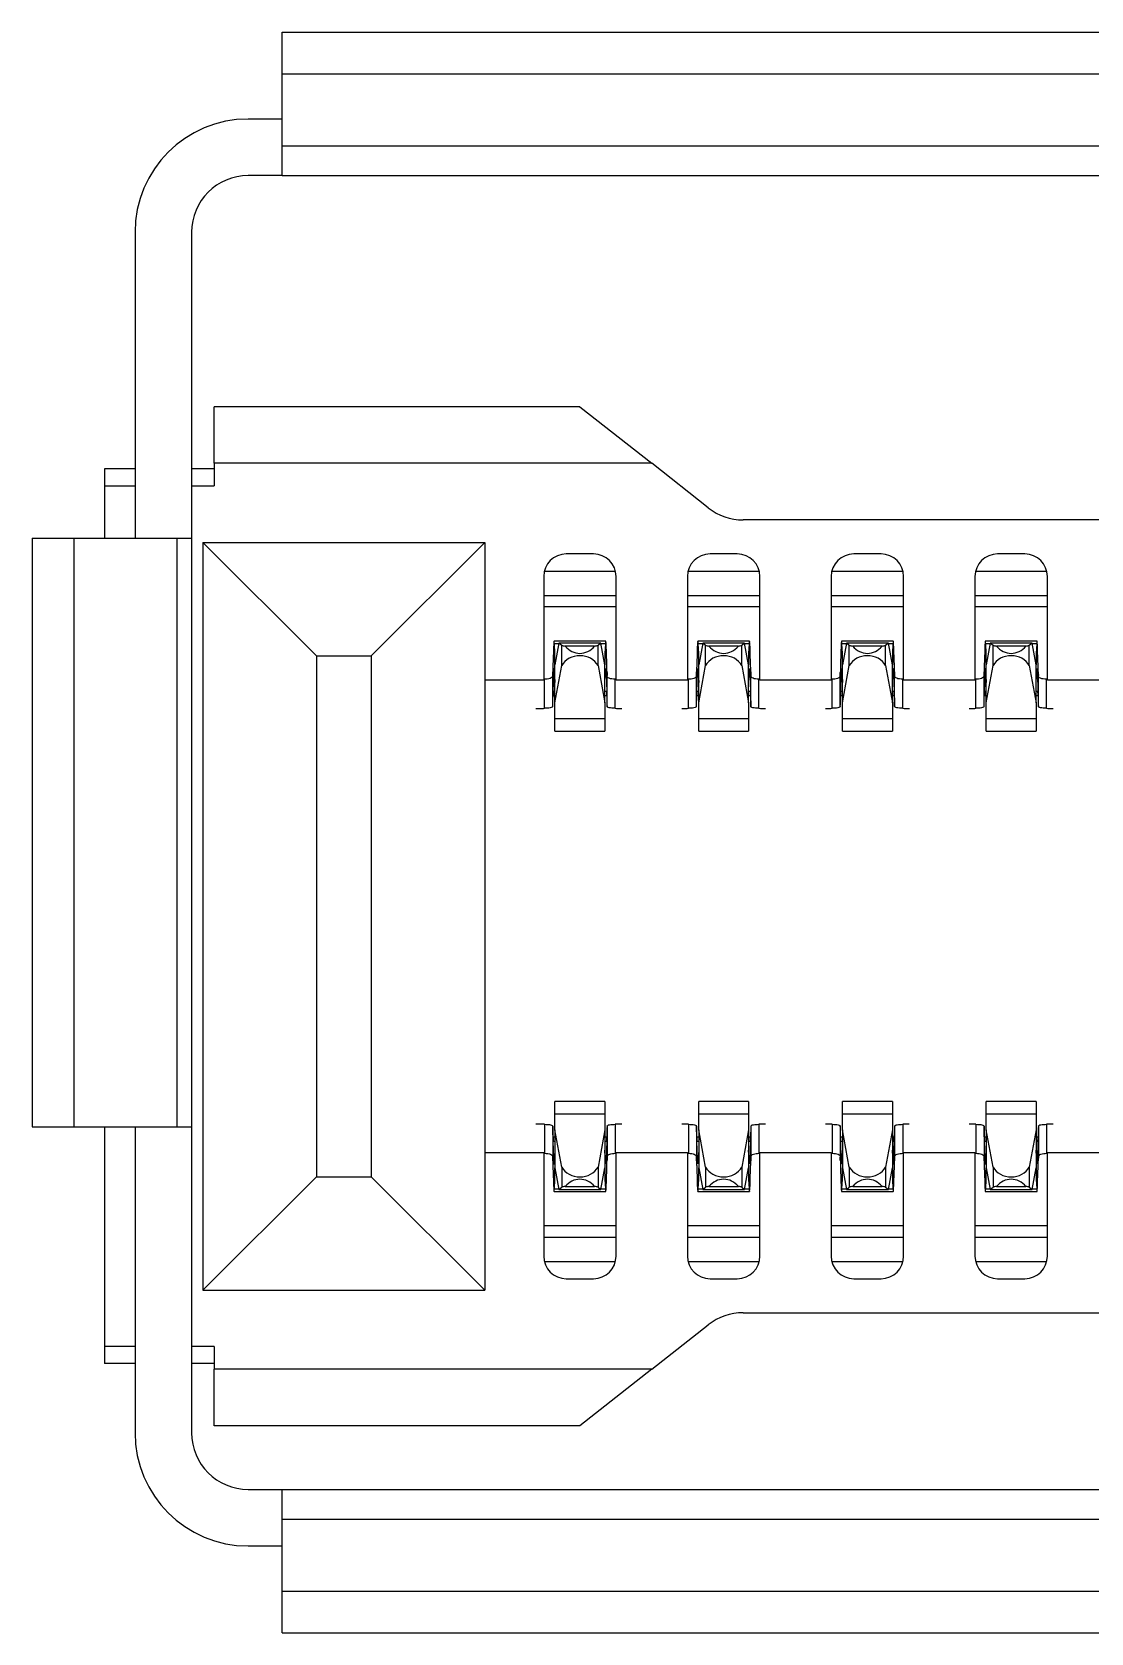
# Model space of a CAD drawing. Header units: millimetres. Extents: x 43 to 185, y 87 to 254.
# Drawn here: x 51.99 to 56.67, y 166 to 173.07 of the extents above; entities that cross this region are included whole.
import ezdxf

# ---------------------------------------------------------------- set-up
doc = ezdxf.new("R2010")
doc.units = ezdxf.units.MM

msp = doc.modelspace()

# ---------------------------------------------------------------- linework, layer by layer
at = {"color": 7, "linetype": 'Continuous', "lineweight": 25}
for p, q in [((53.0969, 172.8879), (53.0969, 173.072)), ((53.0969, 173.072), (59.3419, 173.072)), ((53.0969, 172.8879), (59.3419, 172.8879)), ((53.0969, 172.5696), (53.0969, 172.8879)), ((53.0969, 172.6879), (52.9469, 172.6879)), ((53.0969, 172.5696), (59.3419, 172.5696)), ((53.0969, 172.4379), (53.0969, 172.5696)), ((53.0969, 172.4379), (52.9469, 172.4379)), ((53.0969, 172.4379), (59.3419, 172.4379)), ((52.4469, 172.1879), (52.4469, 170.8379)), ((52.6969, 172.1879), (52.6969, 170.8379)), ((54.4119, 171.4179), (52.7969, 171.4179)), ((52.7969, 171.1679), (52.7969, 171.4179)), ((54.4119, 171.4179), (54.7294, 171.1679)), ((52.4469, 171.1429), (52.3119, 171.1429)), ((52.3119, 171.1429), (52.3119, 171.0679)), ((52.7969, 171.1429), (52.6969, 171.1429)), ((52.7969, 171.1679), (52.7969, 171.0679)), ((54.7294, 171.1679), (52.7969, 171.1679)), ((54.9789, 170.9715), (54.7294, 171.1679)), ((52.3119, 171.0679), (52.3119, 170.8379)), ((52.3119, 171.0679), (52.4469, 171.0679)), ((52.6969, 171.0679), (52.7969, 171.0679)), ((64.6365, 170.9179), (55.1335, 170.9179)), ((51.9919, 170.8379), (51.9919, 168.2379)), ((51.9919, 170.8379), (52.176, 170.8379)), ((52.176, 170.8379), (52.176, 168.2379)), ((52.176, 170.8379), (52.631, 170.8379)), ((52.631, 170.8379), (52.631, 168.2379)), ((52.631, 170.8379), (52.6969, 170.8379)), ((52.6969, 170.8379), (52.6969, 168.2379)), ((52.7469, 170.8179), (53.9919, 170.8179)), ((52.7469, 170.8179), (52.7469, 167.5179)), ((53.2492, 170.3179), (52.7469, 170.8179)), ((53.9919, 170.8179), (53.4896, 170.3179)), ((53.9919, 170.8179), (53.9919, 170.2109)), ((54.4719, 170.7679), (54.3519, 170.7679)), ((55.1069, 170.7679), (54.9869, 170.7679)), ((55.7419, 170.7679), (55.6219, 170.7679)), ((56.3769, 170.7679), (56.2569, 170.7679)), ((54.2519, 170.6679), (54.2519, 170.2109)), ((54.2548, 170.6916), (54.5691, 170.6916)), ((54.5719, 170.2109), (54.5719, 170.6679)), ((54.8869, 170.6679), (54.8869, 170.2109)), ((54.8898, 170.6916), (55.2041, 170.6916)), ((55.2069, 170.2109), (55.2069, 170.6679)), ((55.5219, 170.6679), (55.5219, 170.2109)), ((55.5248, 170.6916), (55.8391, 170.6916)), ((55.8419, 170.2109), (55.8419, 170.6679)), ((56.1569, 170.6679), (56.1569, 170.2109)), ((56.1598, 170.6916), (56.4741, 170.6916)), ((56.4769, 170.2109), (56.4769, 170.6679)), ((54.2519, 170.5841), (54.5719, 170.5841)), ((54.8869, 170.5841), (55.2069, 170.5841)), ((55.5219, 170.5841), (55.8419, 170.5841)), ((56.1569, 170.5841), (56.4769, 170.5841)), ((54.5719, 170.5335), (54.2519, 170.5335)), ((55.2069, 170.5335), (54.8869, 170.5335)), ((55.8419, 170.5335), (55.5219, 170.5335)), ((56.4769, 170.5335), (56.1569, 170.5335)), ((54.526, 170.3831), (54.2978, 170.3831)), ((54.3019, 170.33), (54.2993, 170.3715)), ((54.3189, 170.3715), (54.2993, 170.3715)), ((54.3193, 170.3741), (54.3019, 170.2783)), ((54.3319, 170.3637), (54.3193, 170.3741)), ((54.5045, 170.3741), (54.3193, 170.3741)), ((54.3319, 170.2751), (54.3319, 170.3637)), ((54.4767, 170.3609), (54.3471, 170.3609)), ((54.5045, 170.3741), (54.4919, 170.3637)), ((54.4919, 170.2751), (54.4919, 170.3637)), ((54.5219, 170.2783), (54.5045, 170.3741)), ((54.5245, 170.3715), (54.505, 170.3715)), ((54.5245, 170.3715), (54.5219, 170.33)), ((55.161, 170.3831), (54.9328, 170.3831)), ((54.9369, 170.33), (54.9343, 170.3715)), ((54.9539, 170.3715), (54.9343, 170.3715)), ((54.9543, 170.3741), (54.9369, 170.2783)), ((54.9669, 170.3637), (54.9543, 170.3741)), ((55.1395, 170.3741), (54.9543, 170.3741)), ((54.9669, 170.2751), (54.9669, 170.3637)), ((55.1117, 170.3609), (54.9821, 170.3609)), ((55.1395, 170.3741), (55.1269, 170.3637)), ((55.1269, 170.2751), (55.1269, 170.3637)), ((55.1569, 170.2783), (55.1395, 170.3741)), ((55.1595, 170.3715), (55.14, 170.3715)), ((55.1595, 170.3715), (55.1569, 170.33)), ((55.796, 170.3831), (55.5678, 170.3831)), ((55.5719, 170.33), (55.5693, 170.3715)), ((55.5889, 170.3715), (55.5693, 170.3715)), ((55.5893, 170.3741), (55.5719, 170.2783)), ((55.6019, 170.3637), (55.5893, 170.3741)), ((55.7745, 170.3741), (55.5893, 170.3741)), ((55.6019, 170.2751), (55.6019, 170.3637)), ((55.7467, 170.3609), (55.6171, 170.3609)), ((55.7745, 170.3741), (55.7619, 170.3637)), ((55.7619, 170.2751), (55.7619, 170.3637)), ((55.7919, 170.2783), (55.7745, 170.3741)), ((55.7945, 170.3715), (55.775, 170.3715)), ((55.7945, 170.3715), (55.7919, 170.33)), ((56.431, 170.3831), (56.2028, 170.3831)), ((56.2069, 170.33), (56.2043, 170.3715)), ((56.2239, 170.3715), (56.2043, 170.3715)), ((56.2243, 170.3741), (56.2069, 170.2783)), ((56.2369, 170.3637), (56.2243, 170.3741)), ((56.4095, 170.3741), (56.2243, 170.3741)), ((56.2369, 170.2751), (56.2369, 170.3637)), ((56.3817, 170.3609), (56.2521, 170.3609)), ((56.4095, 170.3741), (56.3969, 170.3637)), ((56.3969, 170.2751), (56.3969, 170.3637)), ((56.4269, 170.2783), (56.4095, 170.3741)), ((56.4295, 170.3715), (56.41, 170.3715)), ((56.4295, 170.3715), (56.4269, 170.33)), ((53.2492, 170.3179), (53.2492, 168.0179)), ((53.2492, 170.3179), (53.4896, 170.3179)), ((53.4896, 170.3179), (53.4896, 168.0179)), ((54.295, 170.3415), (54.2927, 170.27)), ((54.3019, 170.2783), (54.3019, 170.33)), ((54.3019, 170.1101), (54.3019, 170.2783)), ((54.3019, 170.1101), (54.3319, 170.2751)), ((54.4919, 170.2751), (54.5219, 170.1101)), ((54.5219, 170.33), (54.5219, 170.2783)), ((54.5219, 170.1101), (54.5219, 170.2783)), ((54.5311, 170.27), (54.5288, 170.3415)), ((54.93, 170.3415), (54.9277, 170.27)), ((54.9369, 170.2783), (54.9369, 170.33)), ((54.9369, 170.1101), (54.9369, 170.2783)), ((54.9369, 170.1101), (54.9669, 170.2751)), ((55.1269, 170.2751), (55.1569, 170.1101)), ((55.1569, 170.33), (55.1569, 170.2783)), ((55.1569, 170.1101), (55.1569, 170.2783)), ((55.1661, 170.27), (55.1638, 170.3415)), ((55.565, 170.3415), (55.5627, 170.27)), ((55.5719, 170.2783), (55.5719, 170.33)), ((55.5719, 170.1101), (55.5719, 170.2783)), ((55.5719, 170.1101), (55.6019, 170.2751)), ((55.7619, 170.2751), (55.7919, 170.1101)), ((55.7919, 170.33), (55.7919, 170.2783)), ((55.7919, 170.1101), (55.7919, 170.2783)), ((55.8011, 170.27), (55.7988, 170.3415)), ((56.2, 170.3415), (56.1977, 170.27)), ((56.2069, 170.2783), (56.2069, 170.33)), ((56.2069, 170.1101), (56.2069, 170.2783)), ((56.2069, 170.1101), (56.2369, 170.2751)), ((56.3969, 170.2751), (56.4269, 170.1101)), ((56.4269, 170.33), (56.4269, 170.2783)), ((56.4269, 170.1101), (56.4269, 170.2783)), ((56.4361, 170.27), (56.4338, 170.3415)), ((54.2519, 170.2109), (53.9919, 170.2109)), ((53.9919, 170.2109), (53.9919, 168.1249)), ((54.2559, 170.0861), (54.2559, 170.2142)), ((54.2919, 170.0948), (54.2919, 170.231)), ((54.2937, 170.1603), (54.2962, 170.241)), ((54.2993, 170.241), (54.2962, 170.241)), ((54.2984, 170.256), (54.3019, 170.2)), ((54.5219, 170.2), (54.5255, 170.256)), ((54.5276, 170.241), (54.5245, 170.241)), ((54.5276, 170.241), (54.5302, 170.1603)), ((54.5319, 170.0948), (54.5319, 170.231)), ((54.5679, 170.0861), (54.5679, 170.2142)), ((54.8869, 170.2109), (54.5719, 170.2109)), ((54.8909, 170.0861), (54.8909, 170.2142)), ((54.9269, 170.0948), (54.9269, 170.231)), ((54.9287, 170.1603), (54.9312, 170.241)), ((54.9343, 170.241), (54.9312, 170.241)), ((54.9334, 170.256), (54.9369, 170.2)), ((55.1569, 170.2), (55.1605, 170.256)), ((55.1626, 170.241), (55.1595, 170.241)), ((55.1626, 170.241), (55.1652, 170.1603)), ((55.1669, 170.0948), (55.1669, 170.231)), ((55.2029, 170.0861), (55.2029, 170.2142)), ((55.5219, 170.2109), (55.2069, 170.2109)), ((55.5259, 170.0861), (55.5259, 170.2142)), ((55.5619, 170.0948), (55.5619, 170.231)), ((55.5637, 170.1603), (55.5662, 170.241)), ((55.5693, 170.241), (55.5662, 170.241)), ((55.5684, 170.256), (55.5719, 170.2)), ((55.7919, 170.2), (55.7955, 170.256)), ((55.7976, 170.241), (55.7945, 170.241)), ((55.7976, 170.241), (55.8002, 170.1603)), ((55.8019, 170.0948), (55.8019, 170.231)), ((55.8379, 170.0861), (55.8379, 170.2142)), ((56.1569, 170.2109), (55.8419, 170.2109)), ((56.1609, 170.0861), (56.1609, 170.2142)), ((56.1969, 170.0948), (56.1969, 170.231)), ((56.1987, 170.1603), (56.2012, 170.241)), ((56.2043, 170.241), (56.2012, 170.241)), ((56.2034, 170.256), (56.2069, 170.2)), ((56.4269, 170.2), (56.4305, 170.256)), ((56.4326, 170.241), (56.4295, 170.241)), ((56.4326, 170.241), (56.4352, 170.1603)), ((56.4369, 170.0948), (56.4369, 170.231)), ((56.4729, 170.0861), (56.4729, 170.2142)), ((56.7919, 170.2109), (56.4769, 170.2109)), ((54.3019, 170.1419), (54.2932, 170.1419)), ((54.3019, 170.1603), (54.2937, 170.1603)), ((54.5302, 170.1603), (54.5219, 170.1603)), ((54.5306, 170.1419), (54.5219, 170.1419)), ((54.9369, 170.1419), (54.9282, 170.1419)), ((54.9369, 170.1603), (54.9287, 170.1603)), ((55.1652, 170.1603), (55.1569, 170.1603)), ((55.1656, 170.1419), (55.1569, 170.1419)), ((55.5719, 170.1419), (55.5632, 170.1419)), ((55.5719, 170.1603), (55.5637, 170.1603)), ((55.8002, 170.1603), (55.7919, 170.1603)), ((55.8006, 170.1419), (55.7919, 170.1419)), ((56.2069, 170.1419), (56.1982, 170.1419)), ((56.2069, 170.1603), (56.1987, 170.1603)), ((56.4352, 170.1603), (56.4269, 170.1603)), ((56.4356, 170.1419), (56.4269, 170.1419)), ((54.3019, 170.0398), (54.3019, 170.1101)), ((54.5219, 170.1101), (54.5219, 170.0398)), ((54.9369, 170.0398), (54.9369, 170.1101)), ((55.1569, 170.1101), (55.1569, 170.0398)), ((55.5719, 170.0398), (55.5719, 170.1101)), ((55.7919, 170.1101), (55.7919, 170.0398)), ((56.2069, 170.0398), (56.2069, 170.1101)), ((56.4269, 170.1101), (56.4269, 170.0398)), ((54.5219, 170.0398), (54.3019, 170.0398)), ((54.3019, 169.9849), (54.3019, 170.0398)), ((54.5219, 170.0398), (54.5219, 169.9849)), ((55.1569, 170.0398), (54.9369, 170.0398)), ((54.9369, 169.9849), (54.9369, 170.0398)), ((55.1569, 170.0398), (55.1569, 169.9849)), ((55.7919, 170.0398), (55.5719, 170.0398)), ((55.5719, 169.9849), (55.5719, 170.0398)), ((55.7919, 170.0398), (55.7919, 169.9849)), ((56.4269, 170.0398), (56.2069, 170.0398)), ((56.2069, 169.9849), (56.2069, 170.0398)), ((56.4269, 170.0398), (56.4269, 169.9849)), ((54.3019, 169.9849), (54.5219, 169.9849)), ((54.9369, 169.9849), (55.1569, 169.9849)), ((55.5719, 169.9849), (55.7919, 169.9849)), ((56.2069, 169.9849), (56.4269, 169.9849)), ((54.5219, 168.3509), (54.3019, 168.3509)), ((54.3019, 168.2959), (54.3019, 168.3509)), ((54.3019, 168.2256), (54.3019, 168.2959)), ((54.3019, 168.2959), (54.5219, 168.2959)), ((54.5219, 168.3509), (54.5219, 168.2959)), ((54.5219, 168.2959), (54.5219, 168.2256)), ((55.1569, 168.3509), (54.9369, 168.3509)), ((54.9369, 168.2959), (54.9369, 168.3509)), ((54.9369, 168.2256), (54.9369, 168.2959)), ((54.9369, 168.2959), (55.1569, 168.2959)), ((55.1569, 168.3509), (55.1569, 168.2959)), ((55.1569, 168.2959), (55.1569, 168.2256)), ((55.7919, 168.3509), (55.5719, 168.3509)), ((55.5719, 168.2959), (55.5719, 168.3509)), ((55.5719, 168.2256), (55.5719, 168.2959)), ((55.5719, 168.2959), (55.7919, 168.2959)), ((55.7919, 168.3509), (55.7919, 168.2959)), ((55.7919, 168.2959), (55.7919, 168.2256)), ((56.4269, 168.3509), (56.2069, 168.3509)), ((56.2069, 168.2959), (56.2069, 168.3509)), ((56.2069, 168.2256), (56.2069, 168.2959)), ((56.2069, 168.2959), (56.4269, 168.2959)), ((56.4269, 168.3509), (56.4269, 168.2959)), ((56.4269, 168.2959), (56.4269, 168.2256)), ((51.9919, 168.2379), (52.176, 168.2379)), ((52.176, 168.2379), (52.631, 168.2379)), ((52.3119, 168.2379), (52.3119, 167.2679)), ((52.4469, 168.2379), (52.4469, 166.8879)), ((52.631, 168.2379), (52.6969, 168.2379)), ((52.6969, 168.2379), (52.6969, 166.8879)), ((54.2559, 168.2497), (54.2559, 168.1216)), ((54.2919, 168.241), (54.2919, 168.1047)), ((54.3319, 168.0606), (54.3019, 168.2256)), ((54.3019, 168.2256), (54.3019, 168.0574)), ((54.5219, 168.2256), (54.4919, 168.0606)), ((54.5219, 168.2256), (54.5219, 168.0574)), ((54.5319, 168.241), (54.5319, 168.1047)), ((54.5679, 168.2497), (54.5679, 168.1216)), ((54.8909, 168.2497), (54.8909, 168.1216)), ((54.9269, 168.241), (54.9269, 168.1047)), ((54.9669, 168.0606), (54.9369, 168.2256)), ((54.9369, 168.2256), (54.9369, 168.0574)), ((55.1569, 168.2256), (55.1269, 168.0606)), ((55.1569, 168.2256), (55.1569, 168.0574)), ((55.1669, 168.241), (55.1669, 168.1047)), ((55.2029, 168.2497), (55.2029, 168.1216)), ((55.5259, 168.2497), (55.5259, 168.1216)), ((55.5619, 168.241), (55.5619, 168.1047)), ((55.6019, 168.0606), (55.5719, 168.2256)), ((55.5719, 168.2256), (55.5719, 168.0574)), ((55.7919, 168.2256), (55.7619, 168.0606)), ((55.7919, 168.2256), (55.7919, 168.0574)), ((55.8019, 168.241), (55.8019, 168.1047)), ((55.8379, 168.2497), (55.8379, 168.1216)), ((56.1609, 168.2497), (56.1609, 168.1216)), ((56.1969, 168.241), (56.1969, 168.1047)), ((56.2369, 168.0606), (56.2069, 168.2256)), ((56.2069, 168.2256), (56.2069, 168.0574)), ((56.4269, 168.2256), (56.3969, 168.0606)), ((56.4269, 168.2256), (56.4269, 168.0574)), ((56.4369, 168.241), (56.4369, 168.1047)), ((56.4729, 168.2497), (56.4729, 168.1216)), ((54.2932, 168.1938), (54.3019, 168.1938)), ((54.2962, 168.0948), (54.2937, 168.1754)), ((54.2937, 168.1754), (54.3019, 168.1754)), ((54.5219, 168.1938), (54.5306, 168.1938)), ((54.5219, 168.1754), (54.5302, 168.1754)), ((54.5302, 168.1754), (54.5276, 168.0948)), ((54.9282, 168.1938), (54.9369, 168.1938)), ((54.9312, 168.0948), (54.9287, 168.1754)), ((54.9287, 168.1754), (54.9369, 168.1754)), ((55.1569, 168.1938), (55.1656, 168.1938)), ((55.1569, 168.1754), (55.1652, 168.1754)), ((55.1652, 168.1754), (55.1626, 168.0948)), ((55.5632, 168.1938), (55.5719, 168.1938)), ((55.5662, 168.0948), (55.5637, 168.1754)), ((55.5637, 168.1754), (55.5719, 168.1754)), ((55.7919, 168.1938), (55.8006, 168.1938)), ((55.7919, 168.1754), (55.8002, 168.1754)), ((55.8002, 168.1754), (55.7976, 168.0948)), ((56.1982, 168.1938), (56.2069, 168.1938)), ((56.2012, 168.0948), (56.1987, 168.1754)), ((56.1987, 168.1754), (56.2069, 168.1754)), ((56.4269, 168.1938), (56.4356, 168.1938)), ((56.4269, 168.1754), (56.4352, 168.1754)), ((56.4352, 168.1754), (56.4326, 168.0948)), ((53.9919, 168.1249), (53.9919, 167.5179)), ((53.9919, 168.1249), (54.2519, 168.1249)), ((54.2519, 168.1249), (54.2519, 167.6679)), ((54.2962, 168.0948), (54.2993, 168.0948)), ((54.3019, 168.1358), (54.2984, 168.0797)), ((54.5255, 168.0797), (54.5219, 168.1358)), ((54.5245, 168.0948), (54.5276, 168.0948)), ((54.5719, 167.6679), (54.5719, 168.1249)), ((54.5719, 168.1249), (54.8869, 168.1249)), ((54.8869, 168.1249), (54.8869, 167.6679)), ((54.9312, 168.0948), (54.9343, 168.0948)), ((54.9369, 168.1358), (54.9334, 168.0797)), ((55.1605, 168.0797), (55.1569, 168.1358)), ((55.1595, 168.0948), (55.1626, 168.0948)), ((55.2069, 167.6679), (55.2069, 168.1249)), ((55.2069, 168.1249), (55.5219, 168.1249)), ((55.5219, 168.1249), (55.5219, 167.6679)), ((55.5662, 168.0948), (55.5693, 168.0948)), ((55.5719, 168.1358), (55.5684, 168.0797)), ((55.7955, 168.0797), (55.7919, 168.1358)), ((55.7945, 168.0948), (55.7976, 168.0948)), ((55.8419, 167.6679), (55.8419, 168.1249)), ((55.8419, 168.1249), (56.1569, 168.1249)), ((56.1569, 168.1249), (56.1569, 167.6679)), ((56.2012, 168.0948), (56.2043, 168.0948)), ((56.2069, 168.1358), (56.2034, 168.0797)), ((56.4305, 168.0797), (56.4269, 168.1358)), ((56.4295, 168.0948), (56.4326, 168.0948)), ((56.4769, 167.6679), (56.4769, 168.1249)), ((56.4769, 168.1249), (56.7919, 168.1249)), ((52.7469, 167.5179), (53.2492, 168.0179)), ((53.2492, 168.0179), (53.4896, 168.0179)), ((53.4896, 168.0179), (53.9919, 167.5179)), ((54.2927, 168.0657), (54.295, 167.9943)), ((54.3019, 168.0574), (54.3193, 167.9617)), ((54.3019, 168.0058), (54.3019, 168.0574)), ((54.3319, 168.0606), (54.3319, 167.972)), ((54.4919, 168.0606), (54.4919, 167.972)), ((54.5045, 167.9617), (54.5219, 168.0574)), ((54.5219, 168.0574), (54.5219, 168.0058)), ((54.5288, 167.9943), (54.5311, 168.0657)), ((54.9277, 168.0657), (54.93, 167.9943)), ((54.9369, 168.0574), (54.9543, 167.9617)), ((54.9369, 168.0058), (54.9369, 168.0574)), ((54.9669, 168.0606), (54.9669, 167.972)), ((55.1269, 168.0606), (55.1269, 167.972)), ((55.1395, 167.9617), (55.1569, 168.0574)), ((55.1569, 168.0574), (55.1569, 168.0058)), ((55.1638, 167.9943), (55.1661, 168.0657)), ((55.5627, 168.0657), (55.565, 167.9943)), ((55.5719, 168.0574), (55.5893, 167.9617)), ((55.5719, 168.0058), (55.5719, 168.0574)), ((55.6019, 168.0606), (55.6019, 167.972)), ((55.7619, 168.0606), (55.7619, 167.972)), ((55.7745, 167.9617), (55.7919, 168.0574)), ((55.7919, 168.0574), (55.7919, 168.0058)), ((55.7988, 167.9943), (55.8011, 168.0657)), ((56.1977, 168.0657), (56.2, 167.9943)), ((56.2069, 168.0574), (56.2243, 167.9617)), ((56.2069, 168.0058), (56.2069, 168.0574)), ((56.2369, 168.0606), (56.2369, 167.972)), ((56.3969, 168.0606), (56.3969, 167.972)), ((56.4095, 167.9617), (56.4269, 168.0574)), ((56.4269, 168.0574), (56.4269, 168.0058)), ((56.4338, 167.9943), (56.4361, 168.0657)), ((54.2978, 167.9526), (54.526, 167.9526)), ((54.2993, 167.9642), (54.3019, 168.0058)), ((54.2993, 167.9642), (54.3189, 167.9642)), ((54.3193, 167.9617), (54.3319, 167.972)), ((54.3193, 167.9617), (54.5045, 167.9617)), ((54.3471, 167.9749), (54.4767, 167.9749)), ((54.4919, 167.972), (54.5045, 167.9617)), ((54.505, 167.9642), (54.5245, 167.9642)), ((54.5219, 168.0058), (54.5245, 167.9642)), ((54.9328, 167.9526), (55.161, 167.9526)), ((54.9343, 167.9642), (54.9369, 168.0058)), ((54.9343, 167.9642), (54.9539, 167.9642)), ((54.9543, 167.9617), (54.9669, 167.972)), ((54.9543, 167.9617), (55.1395, 167.9617)), ((54.9821, 167.9749), (55.1117, 167.9749)), ((55.1269, 167.972), (55.1395, 167.9617)), ((55.14, 167.9642), (55.1595, 167.9642)), ((55.1569, 168.0058), (55.1595, 167.9642)), ((55.5678, 167.9526), (55.796, 167.9526)), ((55.5693, 167.9642), (55.5719, 168.0058)), ((55.5693, 167.9642), (55.5889, 167.9642)), ((55.5893, 167.9617), (55.6019, 167.972)), ((55.5893, 167.9617), (55.7745, 167.9617)), ((55.6171, 167.9749), (55.7467, 167.9749)), ((55.7619, 167.972), (55.7745, 167.9617)), ((55.775, 167.9642), (55.7945, 167.9642)), ((55.7919, 168.0058), (55.7945, 167.9642)), ((56.2028, 167.9526), (56.431, 167.9526)), ((56.2043, 167.9642), (56.2069, 168.0058)), ((56.2043, 167.9642), (56.2239, 167.9642)), ((56.2243, 167.9617), (56.2369, 167.972)), ((56.2243, 167.9617), (56.4095, 167.9617)), ((56.2521, 167.9749), (56.3817, 167.9749)), ((56.3969, 167.972), (56.4095, 167.9617)), ((56.41, 167.9642), (56.4295, 167.9642)), ((56.4269, 168.0058), (56.4295, 167.9642)), ((54.2519, 167.8022), (54.5719, 167.8022)), ((54.8869, 167.8022), (55.2069, 167.8022)), ((55.5219, 167.8022), (55.8419, 167.8022)), ((56.1569, 167.8022), (56.4769, 167.8022)), ((54.2519, 167.7517), (54.5719, 167.7517)), ((54.8869, 167.7517), (55.2069, 167.7517)), ((55.5219, 167.7517), (55.8419, 167.7517)), ((56.1569, 167.7517), (56.4769, 167.7517)), ((54.2548, 167.6442), (54.5691, 167.6442)), ((54.8898, 167.6442), (55.2041, 167.6442)), ((55.5248, 167.6442), (55.8391, 167.6442)), ((56.1598, 167.6442), (56.4741, 167.6442)), ((52.7469, 167.5179), (53.9919, 167.5179)), ((54.3519, 167.5679), (54.4719, 167.5679)), ((54.9869, 167.5679), (55.1069, 167.5679)), ((55.6219, 167.5679), (55.7419, 167.5679)), ((56.2569, 167.5679), (56.3769, 167.5679)), ((55.1335, 167.4179), (64.6365, 167.4179)), ((54.7294, 167.1679), (54.9789, 167.3643)), ((52.4469, 167.2679), (52.3119, 167.2679)), ((52.3119, 167.2679), (52.3119, 167.1929)), ((52.7969, 167.2679), (52.6969, 167.2679)), ((52.7969, 167.2679), (52.7969, 167.1679)), ((52.4469, 167.1929), (52.3119, 167.1929)), ((52.7969, 167.1929), (52.6969, 167.1929)), ((54.7294, 167.1679), (52.7969, 167.1679)), ((52.7969, 166.9179), (52.7969, 167.1679)), ((54.7294, 167.1679), (54.4119, 166.9179)), ((54.4119, 166.9179), (52.7969, 166.9179)), ((52.9469, 166.6379), (53.0969, 166.6379)), ((53.0969, 166.6379), (59.3419, 166.6379)), ((53.0969, 166.5061), (53.0969, 166.6379)), ((53.0969, 166.5061), (59.3419, 166.5061)), ((53.0969, 166.1879), (53.0969, 166.5061)), ((52.9469, 166.3879), (53.0969, 166.3879)), ((53.0969, 166.1879), (59.3419, 166.1879)), ((53.0969, 166.0037), (53.0969, 166.1879)), ((53.0969, 166.0037), (59.3419, 166.0037))]:
    msp.add_line(p, q, dxfattribs=at)
for centre, radius, start, end in [((52.9469, 172.1879), 0.5, 90, 180), ((52.9469, 172.1879), 0.25, 90, 180), ((55.1335, 171.1679), 0.25, 231.78305, 270), ((54.3519, 170.6679), 0.1, 90, 180), ((54.4719, 170.6679), 0.1, 0, 90), ((54.9869, 170.6679), 0.1, 90, 180), ((55.1069, 170.6679), 0.1, 0, 90), ((55.6219, 170.6679), 0.1, 90, 180), ((55.7419, 170.6679), 0.1, 0, 90), ((56.2569, 170.6679), 0.1, 90, 180), ((56.3769, 170.6679), 0.1, 0, 90), ((54.3519, 167.6679), 0.1, 180, 270), ((54.4719, 167.6679), 0.1, 270, 0), ((54.9869, 167.6679), 0.1, 180, 270), ((55.1069, 167.6679), 0.1, 270, 0), ((55.6219, 167.6679), 0.1, 180, 270), ((55.7419, 167.6679), 0.1, 270, 0), ((56.2569, 167.6679), 0.1, 180, 270), ((56.3769, 167.6679), 0.1, 270, 0), ((55.1335, 167.1679), 0.25, 90, 128.21695), ((52.9469, 166.8879), 0.5, 180, 270), ((52.9469, 166.8879), 0.25, 180, 270)]:
    msp.add_arc(centre, radius, start, end, dxfattribs=at)
for centre, major_axis, ratio, start_param, end_param in [((54.2978, 169.8831), (0, 0.5), 0.013889, 6.067499, 6.694109), ((54.4119, 170.3688), (0.089, 0), 0.12963, 3.59519, 3.896736), ((54.4119, 170.4311), (0, 0.1025), 0.868421, 2.32594, 3.957245), ((54.4119, 170.3688), (0.089, 0), 0.12963, 5.528042, 5.829588), ((54.526, 169.8831), (0, 0.5), 0.013889, 5.872262, 6.498872), ((54.9328, 169.8831), (0, 0.5), 0.013889, 6.067499, 6.694109), ((55.0469, 170.3688), (0.089, 0), 0.12963, 3.59519, 3.896736), ((55.0469, 170.4311), (0, 0.1025), 0.868421, 2.32594, 3.957245), ((55.0469, 170.3688), (0.089, 0), 0.12963, 5.528042, 5.829588), ((55.161, 169.8831), (0, 0.5), 0.013889, 5.872262, 6.498872), ((55.5678, 169.8831), (0, 0.5), 0.013889, 6.067499, 6.694109), ((55.6819, 170.3688), (0.089, 0), 0.12963, 3.59519, 3.896736), ((55.6819, 170.4311), (0, 0.1025), 0.868421, 2.32594, 3.957245), ((55.6819, 170.3688), (0.089, 0), 0.12963, 5.528042, 5.829588), ((55.796, 169.8831), (0, 0.5), 0.013889, 5.872262, 6.498872), ((56.2028, 169.8831), (0, 0.5), 0.013889, 6.067499, 6.694109), ((56.3169, 170.3688), (0.089, 0), 0.12963, 3.59519, 3.896736), ((56.3169, 170.4311), (0, 0.1025), 0.868421, 2.32594, 3.957245), ((56.3169, 170.3688), (0.089, 0), 0.12963, 5.528042, 5.829588), ((56.431, 169.8831), (0, 0.5), 0.013889, 5.872262, 6.498872), ((54.4119, 170.2413), (0.089, 0), 0.868421, 0.453598, 2.687995), ((55.0469, 170.2413), (0.089, 0), 0.868421, 0.453598, 2.687995), ((55.6819, 170.2413), (0.089, 0), 0.868421, 0.453598, 2.687995), ((56.3169, 170.2413), (0.089, 0), 0.868421, 0.453598, 2.687995), ((54.2909, 170.3619), (0, 0.15), 0.013889, 3.652197, 3.842054), ((54.2936, 170.1325), (0, 0.15), 0.013889, 0.410924, 0.700461), ((54.2976, 170.0118), (0, 0.25), 0.013889, 6.067499, 6.694109), ((54.5262, 170.0118), (0, 0.25), 0.013889, 5.872262, 6.498872), ((54.5303, 170.1325), (0, 0.15), 0.013889, 5.582724, 5.872262), ((54.5329, 170.3619), (0, 0.15), 0.013889, 2.441132, 2.630988), ((54.9259, 170.3619), (0, 0.15), 0.013889, 3.652197, 3.842054), ((54.9286, 170.1325), (0, 0.15), 0.013889, 0.410924, 0.700461), ((54.9326, 170.0118), (0, 0.25), 0.013889, 6.067499, 6.694109), ((55.1612, 170.0118), (0, 0.25), 0.013889, 5.872262, 6.498872), ((55.1653, 170.1325), (0, 0.15), 0.013889, 5.582724, 5.872262), ((55.1679, 170.3619), (0, 0.15), 0.013889, 2.441132, 2.630988), ((55.5609, 170.3619), (0, 0.15), 0.013889, 3.652197, 3.842054), ((55.5636, 170.1325), (0, 0.15), 0.013889, 0.410924, 0.700461), ((55.5676, 170.0118), (0, 0.25), 0.013889, 6.067499, 6.694109), ((55.7962, 170.0118), (0, 0.25), 0.013889, 5.872262, 6.498872), ((55.8003, 170.1325), (0, 0.15), 0.013889, 5.582724, 5.872262), ((55.8029, 170.3619), (0, 0.15), 0.013889, 2.441132, 2.630988), ((56.1959, 170.3619), (0, 0.15), 0.013889, 3.652197, 3.842054), ((56.1986, 170.1325), (0, 0.15), 0.013889, 0.410924, 0.700461), ((56.2026, 170.0118), (0, 0.25), 0.013889, 6.067499, 6.694109), ((56.4312, 170.0118), (0, 0.25), 0.013889, 5.872262, 6.498872), ((56.4353, 170.1325), (0, 0.15), 0.013889, 5.582724, 5.872262), ((56.4379, 170.3619), (0, 0.15), 0.013889, 2.441132, 2.630988), ((54.2909, 170.3619), (0, 0.277), 0.013889, 3.409425, 3.794952), ((54.2945, 170.0228), (0, 0.15), 0.013889, 0.410924, 0.65336), ((54.5293, 170.0228), (0, 0.15), 0.013889, 5.629826, 5.872262), ((54.5329, 170.3619), (0, 0.277), 0.013889, 2.488233, 2.873761), ((54.9259, 170.3619), (0, 0.277), 0.013889, 3.409425, 3.794952), ((54.9295, 170.0228), (0, 0.15), 0.013889, 0.410924, 0.65336), ((55.1643, 170.0228), (0, 0.15), 0.013889, 5.629826, 5.872262), ((55.1679, 170.3619), (0, 0.277), 0.013889, 2.488233, 2.873761), ((55.5609, 170.3619), (0, 0.277), 0.013889, 3.409425, 3.794952), ((55.5645, 170.0228), (0, 0.15), 0.013889, 0.410924, 0.65336), ((55.7993, 170.0228), (0, 0.15), 0.013889, 5.629826, 5.872262), ((55.8029, 170.3619), (0, 0.277), 0.013889, 2.488233, 2.873761), ((56.1959, 170.3619), (0, 0.277), 0.013889, 3.409425, 3.794952), ((56.1995, 170.0228), (0, 0.15), 0.013889, 0.410924, 0.65336), ((56.4343, 170.0228), (0, 0.15), 0.013889, 5.629826, 5.872262), ((56.4379, 170.3619), (0, 0.277), 0.013889, 2.488233, 2.873761), ((54.2909, 167.9739), (0, 0.277), 0.013889, 5.629826, 6.015353), ((54.5329, 167.9739), (0, 0.277), 0.013889, 0.267832, 0.65336), ((54.9259, 167.9739), (0, 0.277), 0.013889, 5.629826, 6.015353), ((55.1679, 167.9739), (0, 0.277), 0.013889, 0.267832, 0.65336), ((55.5609, 167.9739), (0, 0.277), 0.013889, 5.629826, 6.015353), ((55.8029, 167.9739), (0, 0.277), 0.013889, 0.267832, 0.65336), ((56.1959, 167.9739), (0, 0.277), 0.013889, 5.629826, 6.015353), ((56.4379, 167.9739), (0, 0.277), 0.013889, 0.267832, 0.65336), ((54.2945, 168.3129), (0, 0.15), 0.013889, 2.488233, 2.730669), ((54.5293, 168.3129), (0, 0.15), 0.013889, 3.552516, 3.794952), ((54.9295, 168.3129), (0, 0.15), 0.013889, 2.488233, 2.730669), ((55.1643, 168.3129), (0, 0.15), 0.013889, 3.552516, 3.794952), ((55.5645, 168.3129), (0, 0.15), 0.013889, 2.488233, 2.730669), ((55.7993, 168.3129), (0, 0.15), 0.013889, 3.552516, 3.794952), ((56.1995, 168.3129), (0, 0.15), 0.013889, 2.488233, 2.730669), ((56.4343, 168.3129), (0, 0.15), 0.013889, 3.552516, 3.794952), ((54.2909, 167.9739), (0, 0.15), 0.013889, 5.582724, 5.772581), ((54.2936, 168.2032), (0, 0.15), 0.013889, 2.441132, 2.730669), ((54.2976, 168.324), (0, 0.25), 0.013889, 2.730669, 3.357279), ((54.5262, 168.324), (0, 0.25), 0.013889, 2.925906, 3.552516), ((54.5303, 168.2032), (0, 0.15), 0.013889, 3.552516, 3.842054), ((54.5329, 167.9739), (0, 0.15), 0.013889, 0.510604, 0.700461), ((54.9259, 167.9739), (0, 0.15), 0.013889, 5.582724, 5.772581), ((54.9286, 168.2032), (0, 0.15), 0.013889, 2.441132, 2.730669), ((54.9326, 168.324), (0, 0.25), 0.013889, 2.730669, 3.357279), ((55.1612, 168.324), (0, 0.25), 0.013889, 2.925906, 3.552516), ((55.1653, 168.2032), (0, 0.15), 0.013889, 3.552516, 3.842054), ((55.1679, 167.9739), (0, 0.15), 0.013889, 0.510604, 0.700461), ((55.5609, 167.9739), (0, 0.15), 0.013889, 5.582724, 5.772581), ((55.5636, 168.2032), (0, 0.15), 0.013889, 2.441132, 2.730669), ((55.5676, 168.324), (0, 0.25), 0.013889, 2.730669, 3.357279), ((55.7962, 168.324), (0, 0.25), 0.013889, 2.925906, 3.552516), ((55.8003, 168.2032), (0, 0.15), 0.013889, 3.552516, 3.842054), ((55.8029, 167.9739), (0, 0.15), 0.013889, 0.510604, 0.700461), ((56.1959, 167.9739), (0, 0.15), 0.013889, 5.582724, 5.772581), ((56.1986, 168.2032), (0, 0.15), 0.013889, 2.441132, 2.730669), ((56.2026, 168.324), (0, 0.25), 0.013889, 2.730669, 3.357279), ((56.4312, 168.324), (0, 0.25), 0.013889, 2.925906, 3.552516), ((56.4353, 168.2032), (0, 0.15), 0.013889, 3.552516, 3.842054), ((56.4379, 167.9739), (0, 0.15), 0.013889, 0.510604, 0.700461), ((54.4119, 168.0945), (0.089, 0), 0.868421, 3.59519, 5.829588), ((55.0469, 168.0945), (0.089, 0), 0.868421, 3.59519, 5.829588), ((55.6819, 168.0945), (0.089, 0), 0.868421, 3.59519, 5.829588), ((56.3169, 168.0945), (0.089, 0), 0.868421, 3.59519, 5.829588), ((54.2978, 168.4526), (0, 0.5), 0.013889, 2.730669, 3.357279), ((54.4119, 167.967), (0.089, 0), 0.12963, 2.386449, 2.687995), ((54.4119, 167.9046), (0, 0.1025), 0.868421, 5.467533, 7.098838), ((54.4119, 167.967), (0.089, 0), 0.12963, 0.453598, 0.755144), ((54.526, 168.4526), (0, 0.5), 0.013889, 2.925906, 3.552516), ((54.9328, 168.4526), (0, 0.5), 0.013889, 2.730669, 3.357279), ((55.0469, 167.967), (0.089, 0), 0.12963, 2.386449, 2.687995), ((55.0469, 167.9046), (0, 0.1025), 0.868421, 5.467533, 7.098838), ((55.0469, 167.967), (0.089, 0), 0.12963, 0.453598, 0.755144), ((55.161, 168.4526), (0, 0.5), 0.013889, 2.925906, 3.552516), ((55.5678, 168.4526), (0, 0.5), 0.013889, 2.730669, 3.357279), ((55.6819, 167.967), (0.089, 0), 0.12963, 2.386449, 2.687995), ((55.6819, 167.9046), (0, 0.1025), 0.868421, 5.467533, 7.098838), ((55.6819, 167.967), (0.089, 0), 0.12963, 0.453598, 0.755144), ((55.796, 168.4526), (0, 0.5), 0.013889, 2.925906, 3.552516), ((56.2028, 168.4526), (0, 0.5), 0.013889, 2.730669, 3.357279), ((56.3169, 167.967), (0.089, 0), 0.12963, 2.386449, 2.687995), ((56.3169, 167.9046), (0, 0.1025), 0.868421, 5.467533, 7.098838), ((56.3169, 167.967), (0.089, 0), 0.12963, 0.453598, 0.755144), ((56.431, 168.4526), (0, 0.5), 0.013889, 2.925906, 3.552516)]:
    msp.add_ellipse(centre, major_axis=major_axis, ratio=ratio, start_param=start_param, end_param=end_param, dxfattribs=at)
for points, knots in [([(54.2919, 170.231), (54.2913, 170.2282), (54.2902, 170.2227), (54.2814, 170.2176), (54.2693, 170.2151), (54.26, 170.2144), (54.2559, 170.2142)], [0, 0, 0, 0, 0.274366, 0.549734, 0.803522, 1, 1, 1, 1]), ([(54.5679, 170.2142), (54.5628, 170.2145), (54.5525, 170.2153), (54.541, 170.2183), (54.5334, 170.2233), (54.5324, 170.2284), (54.5319, 170.231)], [0, 0, 0, 0, 0.247969, 0.495995, 0.742908, 1, 1, 1, 1]), ([(54.9269, 170.231), (54.9263, 170.2282), (54.9252, 170.2227), (54.9164, 170.2176), (54.9043, 170.2151), (54.895, 170.2144), (54.8909, 170.2142)], [0, 0, 0, 0, 0.274366, 0.549734, 0.803522, 1, 1, 1, 1]), ([(55.2029, 170.2142), (55.1978, 170.2145), (55.1875, 170.2153), (55.176, 170.2183), (55.1684, 170.2233), (55.1674, 170.2284), (55.1669, 170.231)], [0, 0, 0, 0, 0.247969, 0.495995, 0.742908, 1, 1, 1, 1]), ([(55.5619, 170.231), (55.5613, 170.2282), (55.5602, 170.2227), (55.5514, 170.2176), (55.5393, 170.2151), (55.53, 170.2144), (55.5259, 170.2142)], [0, 0, 0, 0, 0.274366, 0.549734, 0.803522, 1, 1, 1, 1]), ([(55.8379, 170.2142), (55.8328, 170.2145), (55.8225, 170.2153), (55.811, 170.2183), (55.8034, 170.2233), (55.8024, 170.2284), (55.8019, 170.231)], [0, 0, 0, 0, 0.247969, 0.495995, 0.742908, 1, 1, 1, 1]), ([(56.1969, 170.231), (56.1963, 170.2282), (56.1952, 170.2227), (56.1864, 170.2176), (56.1743, 170.2151), (56.165, 170.2144), (56.1609, 170.2142)], [0, 0, 0, 0, 0.2743659, 0.5497336, 0.8035224, 1, 1, 1, 1]), ([(56.4729, 170.2142), (56.4678, 170.2145), (56.4575, 170.2153), (56.446, 170.2183), (56.4384, 170.2233), (56.4374, 170.2284), (56.4369, 170.231)], [0, 0, 0, 0, 0.247969, 0.495995, 0.742908, 1, 1, 1, 1]), ([(54.2177, 170.0849), (54.2237, 170.085), (54.2346, 170.0853), (54.2494, 170.0859), (54.2559, 170.0861)], [0, 0, 0, 0, 0.559244, 1, 1, 1, 1]), ([(54.2919, 170.0948), (54.2913, 170.0933), (54.2901, 170.0905), (54.2812, 170.0879), (54.2693, 170.0866), (54.26, 170.0863), (54.2559, 170.0861)], [0, 0, 0, 0, 0.26754, 0.535361, 0.797206, 1, 1, 1, 1]), ([(54.5679, 170.0861), (54.5627, 170.0863), (54.5523, 170.0867), (54.5405, 170.0884), (54.5333, 170.091), (54.5323, 170.0936), (54.5319, 170.0948)], [0, 0, 0, 0, 0.260098, 0.520214, 0.780009, 1, 1, 1, 1]), ([(54.5679, 170.0861), (54.5763, 170.0858), (54.5874, 170.0853), (54.5953, 170.0851), (54.5972, 170.0851)], [0, 0, 0, 0, 0.761822, 1, 1, 1, 1]), ([(54.8619, 170.0851), (54.8651, 170.0852), (54.8732, 170.0854), (54.8843, 170.0859), (54.8909, 170.0861)], [0, 0, 0, 0, 0.400295, 1, 1, 1, 1]), ([(54.9269, 170.0948), (54.9263, 170.0933), (54.9251, 170.0905), (54.9162, 170.0879), (54.9043, 170.0866), (54.895, 170.0863), (54.8909, 170.0861)], [0, 0, 0, 0, 0.26754, 0.535361, 0.797206, 1, 1, 1, 1]), ([(55.2029, 170.0861), (55.1977, 170.0863), (55.1873, 170.0867), (55.1755, 170.0884), (55.1683, 170.091), (55.1673, 170.0936), (55.1669, 170.0948)], [0, 0, 0, 0, 0.260098, 0.520214, 0.780009, 1, 1, 1, 1]), ([(55.2029, 170.0861), (55.2113, 170.0858), (55.2224, 170.0853), (55.2303, 170.0851), (55.2322, 170.0851)], [0, 0, 0, 0, 0.761822, 1, 1, 1, 1]), ([(55.4969, 170.0851), (55.5001, 170.0852), (55.5082, 170.0854), (55.5193, 170.0859), (55.5259, 170.0861)], [0, 0, 0, 0, 0.400295, 1, 1, 1, 1]), ([(55.5619, 170.0948), (55.5613, 170.0933), (55.5601, 170.0905), (55.5512, 170.0879), (55.5393, 170.0866), (55.53, 170.0863), (55.5259, 170.0861)], [0, 0, 0, 0, 0.26754, 0.535361, 0.797206, 1, 1, 1, 1]), ([(55.8379, 170.0861), (55.8327, 170.0863), (55.8223, 170.0867), (55.8105, 170.0884), (55.8033, 170.091), (55.8023, 170.0936), (55.8019, 170.0948)], [0, 0, 0, 0, 0.260098, 0.520214, 0.780009, 1, 1, 1, 1]), ([(55.8379, 170.0861), (55.8463, 170.0858), (55.8574, 170.0853), (55.8653, 170.0851), (55.8672, 170.0851)], [0, 0, 0, 0, 0.761822, 1, 1, 1, 1]), ([(56.1319, 170.0851), (56.1351, 170.0852), (56.1432, 170.0854), (56.1543, 170.0859), (56.1609, 170.0861)], [0, 0, 0, 0, 0.400295, 1, 1, 1, 1]), ([(56.1969, 170.0948), (56.1963, 170.0933), (56.1951, 170.0905), (56.1862, 170.0879), (56.1743, 170.0866), (56.165, 170.0863), (56.1609, 170.0861)], [0, 0, 0, 0, 0.26754, 0.535361, 0.797206, 1, 1, 1, 1]), ([(56.4729, 170.0861), (56.4677, 170.0863), (56.4573, 170.0867), (56.4455, 170.0884), (56.4383, 170.091), (56.4373, 170.0936), (56.4369, 170.0948)], [0, 0, 0, 0, 0.260098, 0.520214, 0.780009, 1, 1, 1, 1]), ([(56.4729, 170.0861), (56.4813, 170.0858), (56.4924, 170.0853), (56.5003, 170.0851), (56.5022, 170.0851)], [0, 0, 0, 0, 0.761822, 1, 1, 1, 1]), ([(54.2559, 168.2497), (54.2477, 168.25), (54.2329, 168.2506), (54.2223, 168.2508), (54.2177, 168.2509)], [0, 0, 0, 0, 0.559309, 1, 1, 1, 1]), ([(54.2559, 168.2497), (54.2611, 168.2495), (54.2715, 168.2491), (54.2833, 168.2474), (54.2905, 168.2448), (54.2915, 168.2422), (54.2919, 168.241)], [0, 0, 0, 0, 0.260098, 0.520214, 0.780009, 1, 1, 1, 1]), ([(54.5319, 168.241), (54.5325, 168.2424), (54.5338, 168.2453), (54.5426, 168.2478), (54.5545, 168.2492), (54.5638, 168.2495), (54.5679, 168.2497)], [0, 0, 0, 0, 0.26754, 0.535361, 0.797206, 1, 1, 1, 1]), ([(54.5969, 168.2506), (54.5937, 168.2505), (54.5856, 168.2503), (54.5745, 168.2499), (54.5679, 168.2497)], [0, 0, 0, 0, 0.400295, 1, 1, 1, 1]), ([(54.8909, 168.2497), (54.8825, 168.25), (54.8714, 168.2504), (54.8635, 168.2506), (54.8616, 168.2507)], [0, 0, 0, 0, 0.761822, 1, 1, 1, 1]), ([(54.8909, 168.2497), (54.8961, 168.2495), (54.9065, 168.2491), (54.9183, 168.2474), (54.9255, 168.2448), (54.9265, 168.2422), (54.9269, 168.241)], [0, 0, 0, 0, 0.260098, 0.520214, 0.780009, 1, 1, 1, 1]), ([(55.1669, 168.241), (55.1675, 168.2424), (55.1688, 168.2453), (55.1776, 168.2478), (55.1895, 168.2492), (55.1988, 168.2495), (55.2029, 168.2497)], [0, 0, 0, 0, 0.26754, 0.535361, 0.797206, 1, 1, 1, 1]), ([(55.2319, 168.2506), (55.2287, 168.2505), (55.2206, 168.2503), (55.2095, 168.2499), (55.2029, 168.2497)], [0, 0, 0, 0, 0.400295, 1, 1, 1, 1]), ([(55.5259, 168.2497), (55.5175, 168.25), (55.5064, 168.2504), (55.4985, 168.2506), (55.4966, 168.2507)], [0, 0, 0, 0, 0.761822, 1, 1, 1, 1]), ([(55.5259, 168.2497), (55.5311, 168.2495), (55.5415, 168.2491), (55.5533, 168.2474), (55.5605, 168.2448), (55.5615, 168.2422), (55.5619, 168.241)], [0, 0, 0, 0, 0.260098, 0.520214, 0.780009, 1, 1, 1, 1]), ([(55.8019, 168.241), (55.8025, 168.2424), (55.8038, 168.2453), (55.8126, 168.2478), (55.8245, 168.2492), (55.8338, 168.2495), (55.8379, 168.2497)], [0, 0, 0, 0, 0.26754, 0.535361, 0.797206, 1, 1, 1, 1]), ([(55.8669, 168.2506), (55.8637, 168.2505), (55.8556, 168.2503), (55.8445, 168.2499), (55.8379, 168.2497)], [0, 0, 0, 0, 0.400295, 1, 1, 1, 1]), ([(56.1609, 168.2497), (56.1525, 168.25), (56.1414, 168.2504), (56.1335, 168.2506), (56.1316, 168.2507)], [0, 0, 0, 0, 0.761822, 1, 1, 1, 1]), ([(56.1609, 168.2497), (56.1661, 168.2495), (56.1765, 168.2491), (56.1883, 168.2474), (56.1955, 168.2448), (56.1965, 168.2422), (56.1969, 168.241)], [0, 0, 0, 0, 0.260098, 0.520214, 0.780009, 1, 1, 1, 1]), ([(56.4369, 168.241), (56.4375, 168.2424), (56.4388, 168.2453), (56.4476, 168.2478), (56.4595, 168.2492), (56.4688, 168.2495), (56.4729, 168.2497)], [0, 0, 0, 0, 0.26754, 0.535361, 0.797206, 1, 1, 1, 1]), ([(56.5019, 168.2506), (56.4987, 168.2505), (56.4906, 168.2503), (56.4795, 168.2499), (56.4729, 168.2497)], [0, 0, 0, 0, 0.400295, 1, 1, 1, 1]), ([(54.2559, 168.1216), (54.261, 168.1212), (54.2713, 168.1205), (54.2829, 168.1175), (54.2904, 168.1125), (54.2914, 168.1074), (54.2919, 168.1047)], [0, 0, 0, 0, 0.247969, 0.495995, 0.742908, 1, 1, 1, 1]), ([(54.5319, 168.1047), (54.5325, 168.1075), (54.5336, 168.1131), (54.5424, 168.1181), (54.5545, 168.1207), (54.5638, 168.1213), (54.5679, 168.1216)], [0, 0, 0, 0, 0.274366, 0.549734, 0.803522, 1, 1, 1, 1]), ([(54.8909, 168.1216), (54.896, 168.1212), (54.9063, 168.1205), (54.9179, 168.1175), (54.9254, 168.1125), (54.9264, 168.1074), (54.9269, 168.1047)], [0, 0, 0, 0, 0.247969, 0.495995, 0.742908, 1, 1, 1, 1]), ([(55.1669, 168.1047), (55.1675, 168.1075), (55.1686, 168.1131), (55.1774, 168.1181), (55.1895, 168.1207), (55.1988, 168.1213), (55.2029, 168.1216)], [0, 0, 0, 0, 0.274366, 0.549734, 0.803522, 1, 1, 1, 1]), ([(55.5259, 168.1216), (55.531, 168.1212), (55.5413, 168.1205), (55.5529, 168.1175), (55.5604, 168.1125), (55.5614, 168.1074), (55.5619, 168.1047)], [0, 0, 0, 0, 0.247969, 0.495995, 0.742908, 1, 1, 1, 1]), ([(55.8019, 168.1047), (55.8025, 168.1075), (55.8036, 168.1131), (55.8124, 168.1181), (55.8245, 168.1207), (55.8338, 168.1213), (55.8379, 168.1216)], [0, 0, 0, 0, 0.274366, 0.549734, 0.803522, 1, 1, 1, 1]), ([(56.1609, 168.1216), (56.166, 168.1212), (56.1763, 168.1205), (56.1879, 168.1175), (56.1954, 168.1125), (56.1964, 168.1074), (56.1969, 168.1047)], [0, 0, 0, 0, 0.247969, 0.495995, 0.742908, 1, 1, 1, 1]), ([(56.4369, 168.1047), (56.4375, 168.1075), (56.4386, 168.1131), (56.4474, 168.1181), (56.4595, 168.1207), (56.4688, 168.1213), (56.4729, 168.1216)], [0, 0, 0, 0, 0.274366, 0.549734, 0.803522, 1, 1, 1, 1])]:
    msp.add_open_spline(points, degree=3, knots=knots, dxfattribs=at)

doc.saveas('drawing.dxf')
